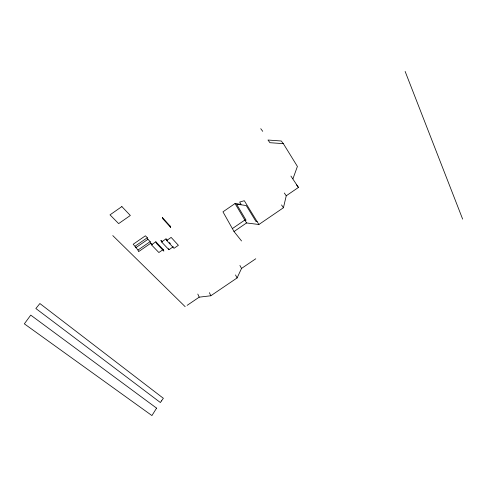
<?xml version="1.0" encoding="UTF-8"?>
<svg xmlns="http://www.w3.org/2000/svg" width="487" height="487" viewBox="0 0 487 487"><rect width="100%" height="100%" fill="white"/><g stroke="black" fill="none" stroke-linecap="round" stroke-linejoin="round"><path stroke-width="0.73" d="M241.54 240.962L234.016 231.532L246.55 222.955L258.901 224.501L283.44 207.736L286.246 195.786L298.44 187.44L290.934 176.075M292.937 178.796L297.405 166.432L283.343 143.647L281.297 140.999L267.978 140.031L269.962 142.703L283.343 143.647M187.148 305.349L199.195 297.173L210.828 295.755L237.09 277.949L241.528 268.434L255.766 258.774M135.13 246.16L147.293 237.747L145.418 235.793L133.207 244.243L137.991 250.032L138.594 251.639L150.787 243.22L152.273 244.76M135.721 247.761L147.926 239.324L147.293 237.747M137.991 250.032L150.148 241.637L147.926 239.324M163.206 249.533L158.872 252.522L151.433 244.815L155.828 241.783L163.206 249.533L163.875 251.128L156.485 243.378L155.828 241.783M173.293 246.72L168.922 249.728L161.568 241.929L166 238.873L167.461 240.444M166.694 240.475L171.144 237.406L178.388 245.296L173.999 248.315L166.694 240.475L166 238.873M258.901 224.501L244.297 200.711L239.677 202.05L241.083 204.382L235.038 203.529L222.967 211.839L234.016 231.532M232.366 228.592L244.833 220.051L246.087 220.215L236.542 204.169L246.227 205.526L255.985 221.482L257.136 221.628M112.783 235.592L185.176 306.688M162.366 241.893L160.899 240.335L161.568 241.929M169.403 242.532L170.377 243.579M260.752 128.69L262.737 131.338M296.431 184.707L298.44 187.44M284.305 193.016L286.246 195.786M281.541 204.942L283.44 207.736M235.038 203.529L246.55 222.955M239.921 265.458L241.528 268.434M235.519 274.948L237.09 277.949M209.392 292.675L210.828 295.755M197.813 294.063L199.195 297.173M168.465 248.662L168.922 249.728M150.148 241.637L151.433 244.815M405.135 71.431L462.65 219.12M156.583 408.136L151.932 415.569L24.35 323.843L30.742 315.119L156.583 408.136M161.459 400.917L160.369 402.53L35.868 308.521L39.885 303.535L163.37 398.299L161.459 400.917M121.86 206.585L110.013 214.858L118.651 223.612L130.333 215.473L121.86 206.585M170.048 226.005L162.287 217.397L162.944 218.876L170.718 227.484L170.048 226.005"/></g></svg>
